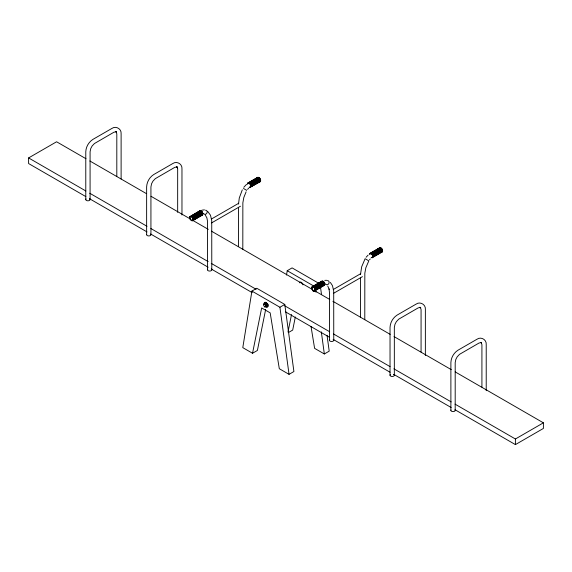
<?xml version="1.0" encoding="UTF-8"?>
<svg xmlns="http://www.w3.org/2000/svg" width="572" height="572" viewBox="0 0 572 572"><rect width="100%" height="100%" fill="white"/><g stroke="black" fill="none" stroke-linecap="round" stroke-linejoin="round"><path stroke-width="0.86" d="M238.517 204.104L239.289 197.962L242.299 189.847M360.489 274.524L361.683 266.767L365.108 258.708L368.811 260.868L365.83 267.796L364.829 273.259L364.786 319.676M189.668 217.017C189.382 218.654 190.769 221.114 192.628 220.692L202.359 215.072C203.782 213.578 201.866 210.267 199.864 210.746L189.668 217.017L200.658 210.675M190.126 216.366C192.135 215.887 194.044 219.198 192.628 220.692M247.419 184.134L247.933 182.99L257.672 177.37C259.674 176.891 261.59 180.201 260.167 181.696L249.642 187.387M247.933 182.99C249.943 182.511 251.852 185.821 250.436 187.316M311.64 287.437C313.485 297.233 318.211 284.877 311.64 287.437L322.629 281.095C324.395 281.438 326.097 285.485 323.537 285.564M369.448 254.061C371.428 250.951 375.039 258.809 371.156 257.615M381.352 252.188C384.162 252.073 381.853 246.99 379.644 247.79L369.905 253.41M252.531 353.267L261.661 307.943L270.177 312.863L279.308 368.718L289.046 374.345L293.908 371.535L284.784 304.433L256.792 288.267L251.923 291.077L242.793 347.64L252.531 353.267L257.4 350.45L265.651 309.488M286.515 275.053L287.215 270.706L292.085 267.889L319.319 283.619M288.002 332.017L291.513 314.586M295.324 317.002L292.692 330.08L288.524 332.482M199.406 211.397L199.864 210.746M202.581 214.214L201.508 214.836M247.719 183.855C249.177 181.417 252.424 187.03 249.578 187.08M257.214 178.021L257.672 177.37M321.378 281.817L322.629 281.095M369.684 254.268L380.437 247.719M379.186 248.441L379.644 247.79M379.422 248.648L379.572 248.312L377.134 249.721M246.103 191.82L243.808 197.547L242.857 202.838L242.814 249.256M243.786 187.301L246.575 184.313M247.569 189.382L248.841 188.009M366.094 257.257L368.132 255.083M369.541 259.802L370.256 258.959M321.764 281.689L323.087 281.574M371.55 257.5C373.974 257.4 371.979 253.024 370.077 253.711M85.871 196.618L28.6 163.549L28.6 157.929L56.592 141.77L86 158.744M189.847 216.631L200.229 210.632M247.655 183.255L258.036 177.256M247.476 183.641L258.465 177.299M191.377 216.488L201.115 210.868M249.185 183.119L258.923 177.492M191.834 216.824L201.573 211.204M249.642 183.448L259.381 177.828M192.263 217.274L201.995 211.654M250.071 183.898L259.802 178.278M192.628 217.81L202.359 212.191M250.436 184.434L260.167 178.814M192.907 218.397L202.645 212.77M250.715 185.021L260.453 179.401M193.086 218.99L202.817 213.37M250.893 185.614L260.625 179.994M193.143 219.548L202.881 213.928M250.951 186.179L260.689 180.552M192.135 220.492C195.388 214.836 185.264 216.609 192.135 220.492L194.387 219.198M195.688 218.44L198.127 217.031M199.435 216.28L201.122 215.301M250.5 186.794L253.496 185.063M254.998 184.198L256.492 183.333M257.993 182.468L259.488 181.603M191.834 220.763L202.817 214.421M250.264 187.015L260.625 181.045M192.263 220.806L202.645 214.815M250.071 187.43L260.453 181.438M211.354 219.062L238.738 203.253M211.554 222.923L240.462 206.235M263.649 304.175L265.916 303.375L266.974 304.69L266.974 306.091L265.758 306.792L264.7 306.892L263.649 305.577L263.649 304.175L265.916 303.375M264.936 304.604L266.159 303.896L266.566 304.411A1.294 0.744 60 0 1 266.709 304.712M265.351 305.112L266.566 304.411M265.758 306.792L265.758 305.391L266.974 304.69M264.7 306.892L265.916 306.184M312.097 286.786L321.836 281.167M311.819 287.044L322.2 281.052M369.626 253.668L380.008 247.676M312.777 286.879L317.274 284.284M317.832 283.962L320.27 282.554M370.399 253.61L375.833 250.479M313.349 286.908L323.087 281.288M371.156 253.532L380.895 247.912M313.806 287.244L323.537 281.624M371.614 253.868L381.352 248.248M251.923 291.077L279.915 307.243L284.784 304.433M314.228 287.695L323.966 282.075M372.036 254.318L381.774 248.698M314.6 288.231L324.331 282.611M372.408 254.855L382.139 249.235M314.879 288.81L324.61 283.19M372.687 255.441L382.425 249.814M315.05 289.411L324.789 283.783M372.865 256.034L382.596 250.407M315.115 289.968L324.853 284.348M372.923 256.592L382.661 250.972M313.806 291.184L324.789 284.842M372.229 257.436L382.596 251.465M314.228 291.227L324.61 285.235M372.036 257.85L382.425 251.859M333.326 289.482L360.71 273.673M333.526 293.336L362.433 276.648M311.032 326.526L314.6 348.348L324.338 353.968L329.207 351.158L327.041 335.263M455.04 404.132L515.408 438.989L543.4 422.822L543.4 428.442L515.408 444.608L455.04 409.752M201.93 210.181L204.447 209.852M260.167 181.696L258.923 181.574M202.359 215.072L201.573 215.143M381.653 251.916C383.34 251.129 381.889 248.441 380.502 248.026M324.16 285.192L323.48 285.256M324.76 280.359L326.812 280.316M258.158 177.57L258.53 177.613M200.35 210.946L201.873 211.826L202.631 213.785M246.41 190.211C247.626 190.884 242.585 187.938 243.465 188.488M287.215 270.706L314.45 286.429M89.868 160.982L146.368 193.601M151.015 196.282L190.483 219.069M192.807 220.413L208.287 229.343M211.383 231.131L312.762 289.668M315.086 291.012L329.794 299.499M332.89 301.287L390.161 334.355M394.029 336.586L451.301 369.655M455.169 371.886L543.4 422.822M28.6 157.929L85.871 190.991M89.74 193.229L147.011 226.29M150.879 228.528L208.151 261.59M211.247 263.377L256.142 289.296M284.777 305.827L329.665 331.746M333.533 333.976L390.032 366.602M393.901 368.833L451.172 401.901M89.74 198.849L147.011 231.917M150.879 234.148L208.151 267.217M211.247 269.004L252.266 292.685M285.55 311.897L329.665 337.366M333.533 339.604L390.032 372.222M393.901 374.453L451.172 407.521M258.923 177.778L260.389 179.93M207.622 211.318L210.489 215.229L211.733 220.62L211.783 269.827M323.48 281.86L323.845 282.246M330.38 282.461L332.461 285.65L333.705 291.041L333.755 340.247M205.226 214.936L206.892 217.868L207.436 220.806L207.479 269.827M264.7 304.075L265.758 305.391M327.777 286.05L329.15 289.31L329.072 288.932L329.451 292.485L329.451 340.247M324.16 282.711L324.403 283.212M320.556 287.587L321.521 294.651M315.565 289.511L315.93 292.163M321.335 331.896L324.338 353.968M279.915 307.243L289.046 374.345M515.408 438.989L515.408 444.608M486.221 390.662L486.221 344.616C486.801 339.661 480.945 336.286 476.948 339.26L458.008 350.193C453.839 352.817 451.079 357.607 450.886 362.534L450.886 410.353M481.917 387.13L481.917 344.694L481.252 342.585L481.603 342.871L480.759 342.385L481.209 342.585L479.029 343.028L459.545 354.325L457.2 356.814L455.827 359.409L455.19 362.612L455.19 410.353M425.368 355.534L425.368 309.481C425.947 304.533 420.091 301.151 416.094 304.125L397.161 315.058C392.993 317.689 390.226 322.472 390.032 327.398L390.032 375.218M421.071 352.002L421.071 309.566L420.399 307.457L420.749 307.743L419.912 307.257L420.356 307.45L418.175 307.893L398.691 319.19L396.346 321.686L394.98 324.274L394.337 327.484L394.337 375.218M360.489 278.063L360.489 317.017M238.517 207.643L238.517 246.596M181.968 215L181.968 168.954C182.547 164 176.691 160.625 172.687 163.599L153.754 174.531C149.585 177.156 146.825 181.946 146.632 186.872L146.632 234.692M177.663 212.355L177.663 169.033L177.492 167.596L177.57 167.989L176.505 166.724L176.934 166.888L174.767 167.367L155.291 178.664L152.946 181.152L151.573 183.748L150.929 186.951L150.929 234.692M121.114 178.986L121.114 133.819C121.693 128.872 115.837 125.49 111.84 128.464L92.907 139.396C88.739 142.028 85.972 146.818 85.779 151.737L85.779 199.564M116.81 176.34L116.81 133.905L116.145 131.796L116.495 132.082L115.658 131.596L116.08 131.76L113.921 132.232L94.437 143.536L92.092 146.024L90.719 148.613L90.083 151.823L90.083 199.564M211.497 269.205A2.152 1.244 0 0 1 209.631 271.064A2.152 1.244 0 0 1 207.772 269.205M205.477 210.217A2.152 1.759 -60.8 0 1 206.835 213.156A2.152 1.759 -60.8 0 1 203.625 213.456M333.126 339.368A2.152 1.244 0 0 1 333.247 341.041A2.152 1.244 0 0 1 330.366 341.262A2.152 1.244 0 0 1 329.737 339.625M327.449 280.637A2.152 1.759 -60.8 0 1 328.807 283.576A2.152 1.759 -60.8 0 1 325.597 283.876M150.643 234.07A2.152 1.244 0 0 1 149.063 235.921A2.152 1.244 0 0 1 146.704 234.37M89.454 198.684A2.152 1.244 0 0 1 89.575 200.357A2.152 1.244 0 0 1 86.694 200.579A2.152 1.244 0 0 1 86.065 198.942M393.708 374.345A2.152 1.244 0 0 1 393.836 376.018A2.152 1.244 0 0 1 390.948 376.24A2.152 1.244 0 0 1 390.318 374.603M455.112 410.031A2.152 1.244 0 0 1 453.038 411.597A2.152 1.244 0 0 1 450.958 410.031M265.036 303.997A1.294 0.744 60 0 1 266.159 303.896M266.709 305.763A1.294 0.744 60 0 1 266.373 305.956M264.157 304.311A2.581 1.487 60 0 1 265.916 302.674A2.581 1.487 60 0 1 267.682 306.342A2.581 1.487 60 0 1 265.008 306.077M267.989 306.17A2.581 1.487 60 0 1 265.751 306.37M264.457 304.132A2.581 1.487 60 0 1 265.308 302.252M265.751 302.295A2.581 1.487 60 0 1 266.223 302.495M267.138 303.303A2.581 1.487 60 0 1 267.989 305.076M266.867 305.713A1.28 0.736 60 0 1 266.459 305.748A1.63 0.937 60 0 0 267.61 305.298A1.63 0.937 60 0 0 266.767 303.353M265.315 304.082A1.28 0.736 60 0 1 266.459 303.732A1.28 0.736 60 0 1 267.01 305.577M265.072 303.939A1.63 0.937 60 0 1 266.223 303.274A1.63 0.937 60 0 1 267.374 305.269A1.63 0.937 60 0 1 266.223 305.934M264.7 304.197A2.238 1.287 60 0 1 265.951 302.652A2.238 1.287 60 0 1 267.796 305.355A2.238 1.287 60 0 1 266.223 306.428M265.358 304.168A1.63 0.937 60 0 1 266.166 303.01M267.996 305.82A2.238 1.287 60 0 1 266.466 306.292M264.943 304.054A2.238 1.287 60 0 1 266.466 302.638M267.582 303.818A2.238 1.287 60 0 1 267.996 304.876M299.449 282.84A2.581 1.487 60 0 1 301.215 282.296A2.581 1.487 60 0 1 302.974 284.877M311.876 287.644C313.463 296.082 317.539 285.442 311.876 287.644M177.349 167.21L176.955 166.924L177.349 167.21"/></g></svg>
